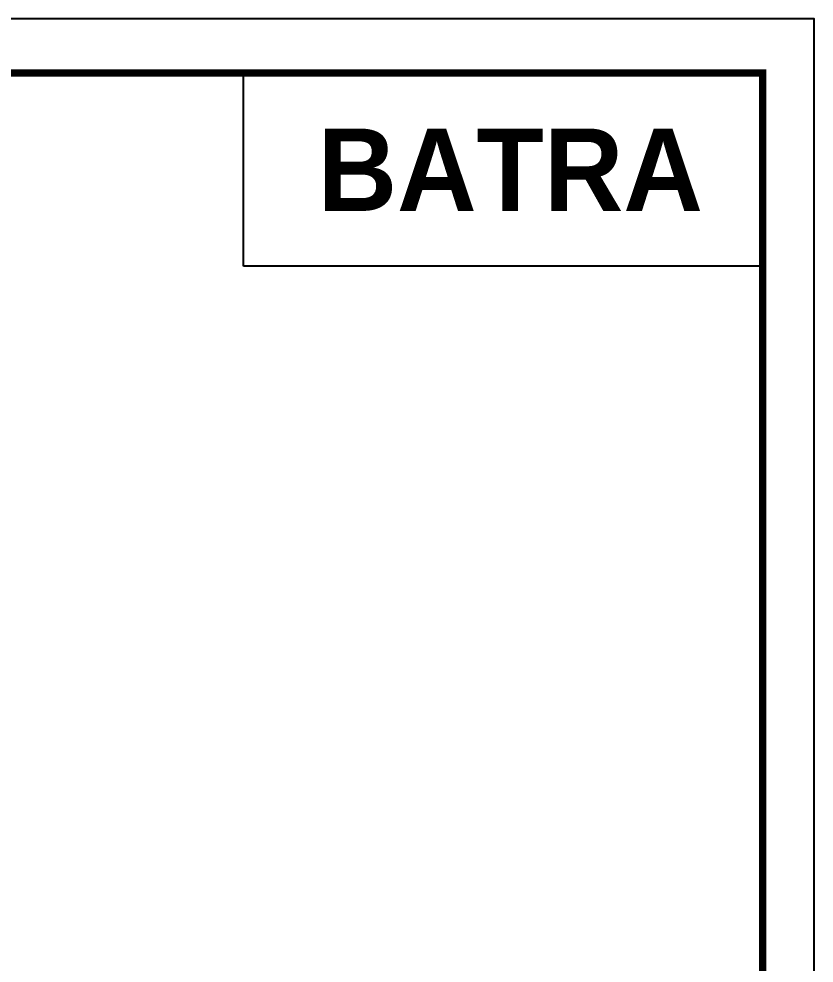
# Model space of a CAD drawing. Extents: x 0 to 1128, y 0 to 827.
# Drawn here: x 846.3 to 1128.4, y 492 to 826.8 of the extents above; entities that cross this region are included whole.
import ezdxf

# ---------------------------------------------------------------- set-up
doc = ezdxf.new("R2010")
doc.units = 0
doc.header["$LTSCALE"] = 4
doc.header["$MEASUREMENT"] = 0
doc.layers.get('0').update_dxf_attribs({"linetype": 'CONTINUOUS'})
doc.styles.add('Daelim Dimension', font='')
doc.styles.get('Daelim Dimension').set_extended_font_data('NanumGothic')

msp = doc.modelspace()

# ---------------------------------------------------------------- linework, layer by layer
at = {"color": 5, "ltscale": 0.5}
msp.add_line((925.94, 739.12), (925.94, 808.51), dxfattribs=at)
at = {"color": 5, "ltscale": 40}
msp.add_line((1110.14, 739.12), (925.94, 739.12), dxfattribs=at)
at = {"ltscale": 0.5}
msp.add_lwpolyline([(0, 0), (1128.4, 0), (1128.4, 826.8), (0, 826.8)], close=True, dxfattribs=at)
at = {"color": 5, "linetype": 'ByBlock', "lineweight": 200, "const_width": 2.6}
msp.add_lwpolyline([(18.14, 35.4), (1110.14, 35.4), (1110.14, 807.6), (18.14, 807.6)], close=True, dxfattribs=at)

# ---------------------------------------------------------------- texts
at = {"ltscale": 0.5, "insert": (952.24, 787.91), "char_height": 29.2127, "width": 53.6595, "attachment_point": 1, "style": 'Daelim Dimension'}
msp.add_mtext('{\\Fbold|c129;BATRA}', dxfattribs=at)

doc.saveas('drawing.dxf')
